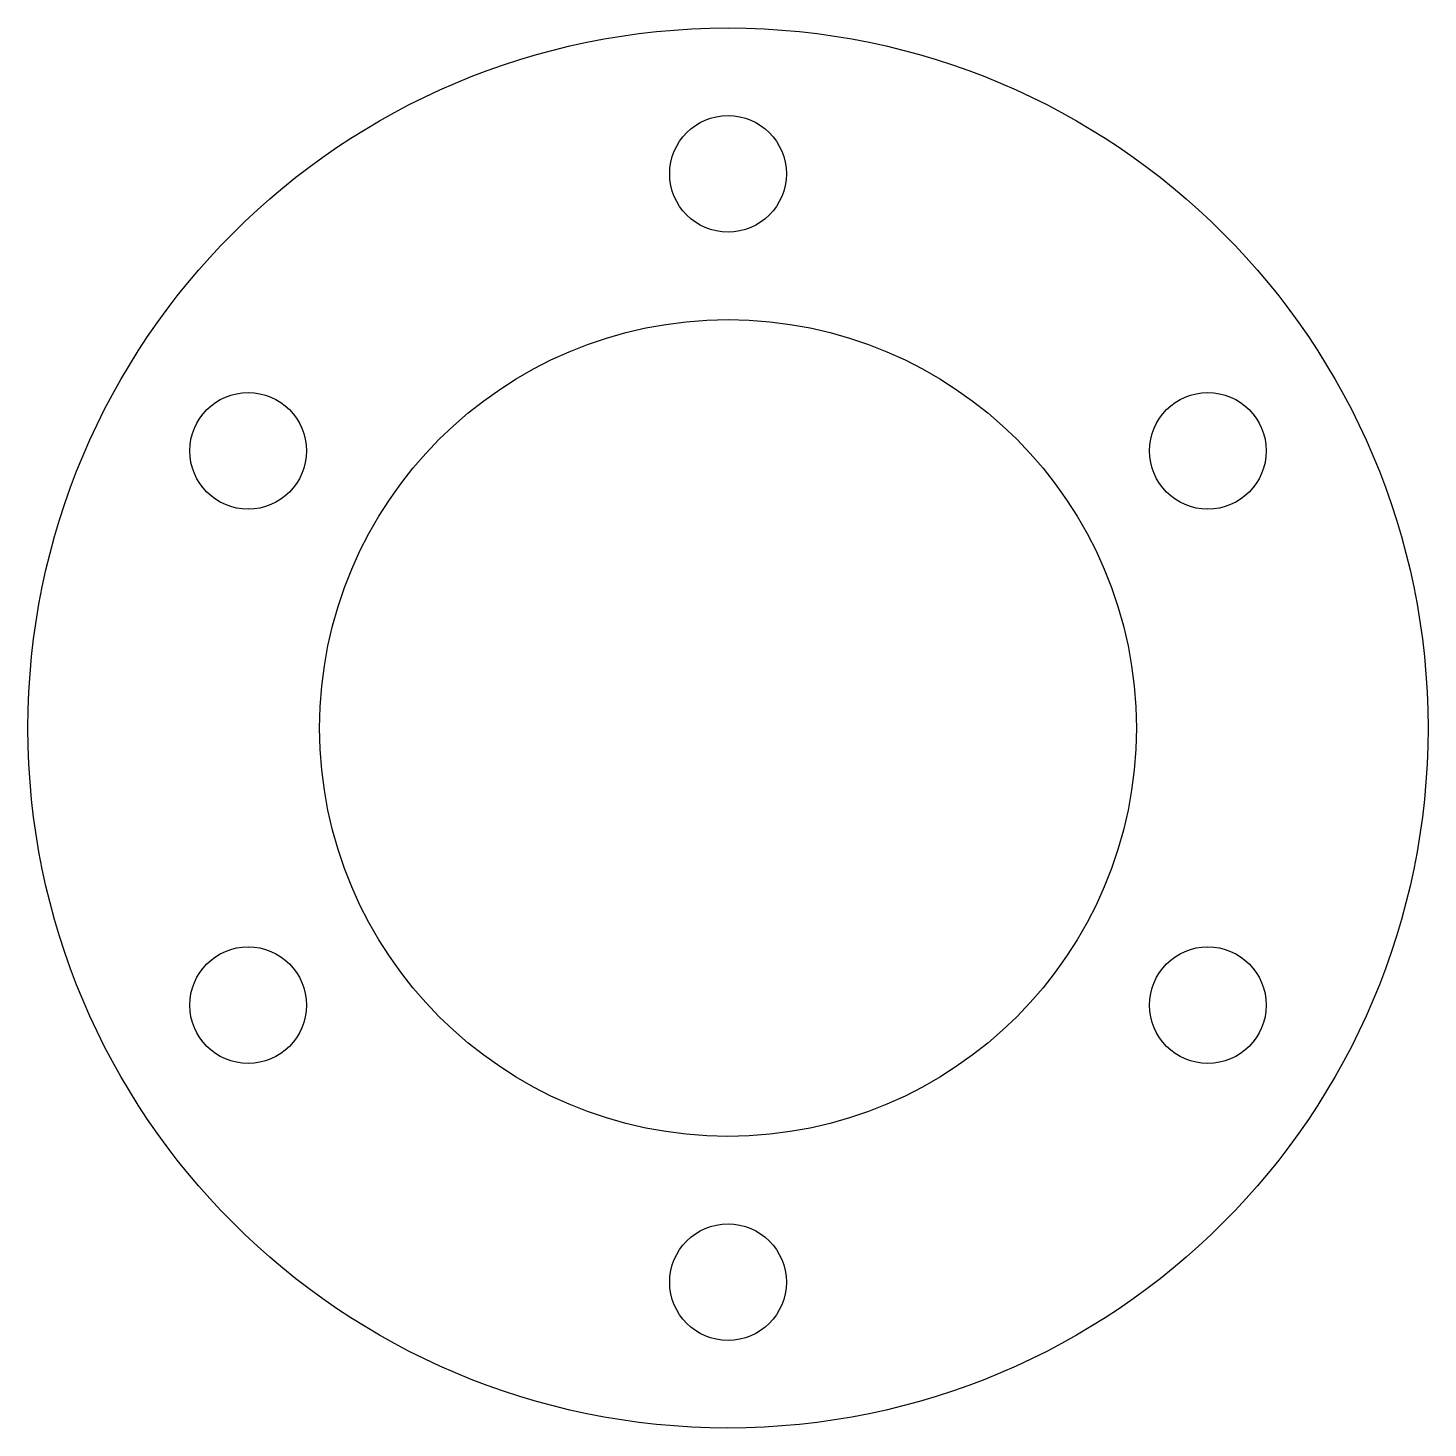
# Model space of a CAD drawing. Extents: x -90 to 90, y -90 to 90.
import ezdxf

# ---------------------------------------------------------------- set-up
doc = ezdxf.new("R2010")
doc.units = 0
doc.layers.add('MODELSKETCH_VISIBLE', color=7, linetype='CONTINUOUS')

msp = doc.modelspace()

# ---------------------------------------------------------------- linework, layer by layer
at = {"layer": 'MODELSKETCH_VISIBLE'}
for centre, radius in [((0, 0), 90), ((0, 71.25), 7.5), ((0, 0), 52.5), ((-61.7, 35.63), 7.5), ((61.7, 35.63), 7.5), ((-61.7, -35.63), 7.5), ((61.7, -35.63), 7.5), ((0, -71.25), 7.5)]:
    msp.add_circle(centre, radius, dxfattribs=at)

doc.saveas('drawing.dxf')
